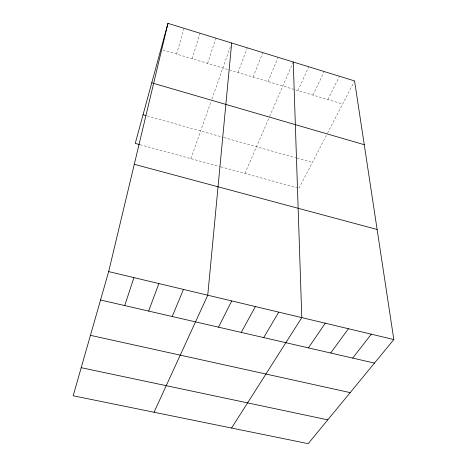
<?xml version="1.0" encoding="UTF-8"?>
<svg xmlns="http://www.w3.org/2000/svg" width="467" height="467" viewBox="0 0 467 467"><rect width="100%" height="100%" fill="white"/><g stroke="black" fill="none" stroke-linecap="round" stroke-linejoin="round"><path stroke-width="0.35" stroke-dasharray="2.33 1.75" d="M176.579 54.055L184.103 28.329M192.135 58.737L200.098 33.262M207.564 63.384L215.952 38.154M190.904 158.652L211.265 100.901M211.96 98.934L230.488 46.379M238.047 72.554L247.265 47.815M253.096 77.084L262.723 52.584M268.029 81.579L278.052 57.313M244.947 173.455L269.371 117.1M269.646 116.47L292.961 62.666M297.969 90.592L308.78 66.793M312.972 95.105L324.174 71.539M327.852 99.582L339.439 76.249M299.008 188.271L326.503 135.15M327.472 133.282L354.57 80.919M140.164 144.747L220.144 166.661M220.815 166.847L297.602 187.886M147.222 115.898L223.197 137.339M223.897 137.537L296.469 158.015M297.164 158.208L312.353 162.493M162.93 49.946L342.609 104.024"/><path stroke-width="0.7" d="M231.679 43.005L207.751 295.208L154.046 412.244M108.665 271.59L167.968 23.35L354.57 80.919L393.827 339.556L308.185 443.65L73.173 395.771L108.665 271.59L393.827 339.556M167.968 23.35L135.243 143.398L139.464 144.554M124.736 305.576L133.93 277.614M148.629 311.08L158.862 283.557M172.218 316.515L183.467 289.417M218.521 327.18L231.72 300.917M241.241 332.411L255.379 306.556M263.686 337.583L278.741 312.125M231.579 428.041L301.799 317.624L293.253 62M308.418 347.886L325.254 323.211M330.706 353.023L348.405 328.727M352.713 358.09L371.265 334.179M81.2 367.692L327.77 419.845M90.446 335.341L350.174 392.613M100.545 300.001L374.452 363.098M134.292 164.308L377.12 229.478M143.06 114.724L145.832 115.507M151.752 82.834L364.254 144.712"/></g></svg>
